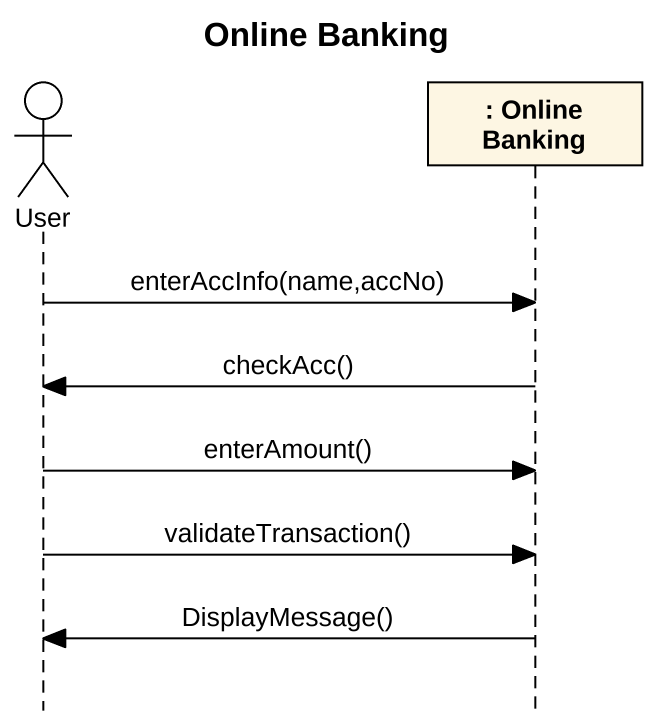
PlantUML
@startuml
title Online Banking
hide footbox
actor User
participant ": Online Banking" as Online_Banking

User -> Online_Banking : enterAccInfo(name,accNo)
Online_Banking -> User : checkAcc()
User -> Online_Banking : enterAmount()
User -> Online_Banking : validateTransaction()
Online_Banking -> User : DisplayMessage()
@enduml
